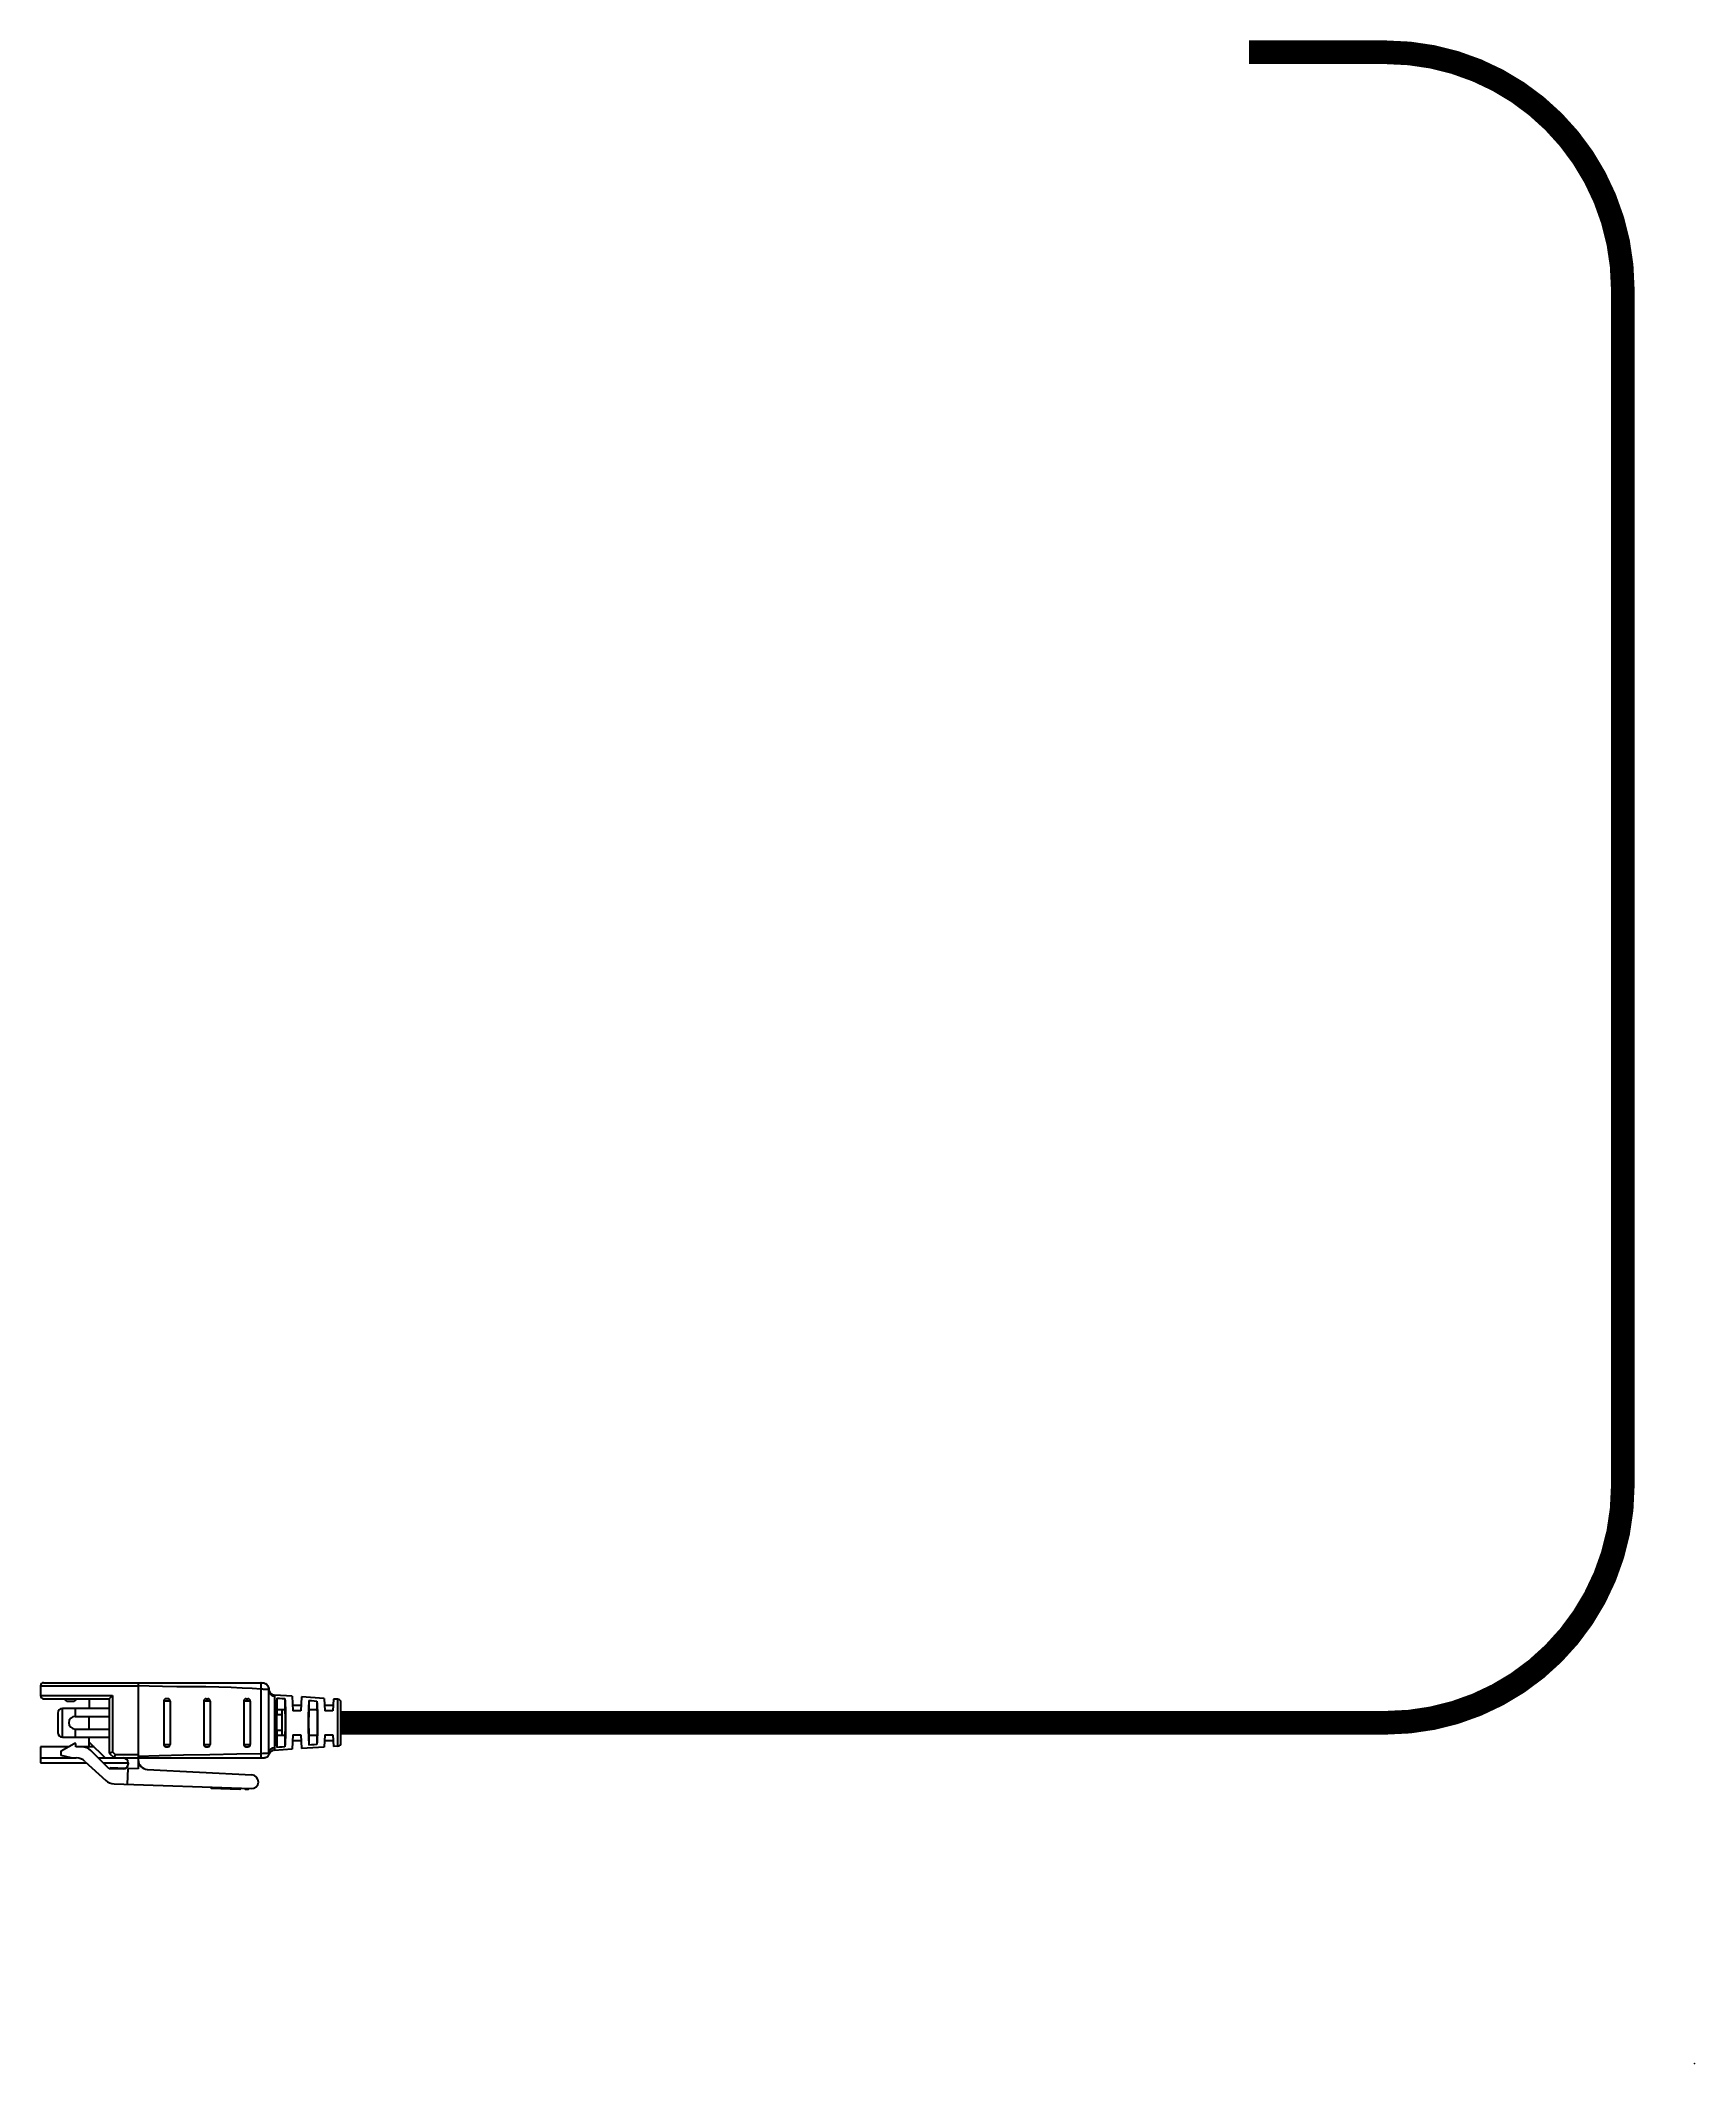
# Model space of a CAD drawing. Header units: inches. Extents: x -16463208 to 33, y 0 to 20132553.
import ezdxf
from ezdxf.enums import TextEntityAlignment as Align

# ---------------------------------------------------------------- set-up
doc = ezdxf.new("R2010")
doc.units = ezdxf.units.IN
doc.header["$MEASUREMENT"] = 0
doc.layers.add('el', color=3, linetype='Continuous', lineweight=30)
for name, color, linetype in [('LAYER_1', 160, 'Continuous'), ('SYMS', 7, 'Continuous'), ('TITLE', 7, 'Continuous'), ('WIREREF_DEST', 52, 'Continuous'), ('WIRES', 7, 'Continuous'), ('XREF', 7, 'Continuous')]:
    doc.layers.add(name, color=color, linetype=linetype)
doc.styles.add('ITALIC', font='ITALIC')
doc.styles.add('SIMPLEX', font='SIMPLEX')
doc.styles.add('WD', font='romans.shx')

# ---------------------------------------------------------------- blocks, each defined once
blk = doc.blocks.new('AI9-BLK2')
at = {"layer": 'LAYER_1', "color": 7}
blk.add_circle((0, 0), 2.03, dxfattribs=at)
blk.add_open_spline([(2, 0), (2, -1), (1, -2), (0, -2), (-1, -2), (-2, -1), (-2, 0), (-2, 1), (-1, 2), (0, 2), (1, 2), (2, 1), (2, 0)], degree=3, knots=[0, 0, 0, 0, 1, 1, 1, 2, 2, 2, 3, 3, 3, 4, 4, 4, 4], dxfattribs=at)
blk = doc.blocks.new('AI9-BLK1')
at = {"layer": 'LAYER_1', "color": 7}
for points, knots in [([(1, -1), (1, -1), (0, 0), (0, 0), (0, 0), (0, 0), (0, 0), (0, 0), (0, 0), (0, 0), (0, 1), (0, 1), (0, 1), (0, 1), (-1, 1), (-1, 1), (-1, 1), (-1, -1), (-1, -1), (-1, -1), (-1, -1), (-1, -1), (-1, -1), (-1, 0), (-1, 0), (0, 0), (0, 0), (0, 0), (0, 0), (0, -1), (0, -1), (0, -1), (1, -1), (1, -1)], [0, 0, 0, 0, 1, 1, 1, 2, 2, 2, 3, 3, 3, 4, 4, 4, 5, 5, 5, 6, 6, 6, 7, 7, 7, 8, 8, 8, 9, 9, 9, 10, 10, 10, 11, 11, 11, 11]), ([(0, 0), (0, 0), (0, 0), (0, 0), (0, 0), (-1, 0), (-1, 0), (-1, 0), (-1, 1), (-1, 1), (-1, 1), (0, 1), (0, 1), (0, 1), (0, 1), (0, 0)], [0, 0, 0, 0, 1, 1, 1, 2, 2, 2, 3, 3, 3, 4, 4, 4, 5, 5, 5, 5])]:
    blk.add_open_spline(points, degree=3, knots=knots, dxfattribs=at)
blk = doc.blocks.new('LOGO')
for points, knots in [([(35, 4), (35, 4), (22, 38), (22, 38), (22, 38), (16, 38), (16, 38), (16, 38), (3, 4), (3, 4), (2, 4), (1, 4), (0, 4), (0, 4), (0, 0), (0, 0), (0, 0), (14, 0), (14, 0), (14, 0), (14, 4), (14, 4), (12, 4), (11, 4), (9, 4), (9, 4), (11, 9), (11, 9), (11, 9), (27, 9), (27, 9), (27, 9), (28, 4), (28, 4), (27, 4), (26, 4), (25, 4), (25, 4), (25, 0), (25, 0), (25, 0), (39, 0), (39, 0), (39, 0), (39, 4), (39, 4), (38, 4), (36, 4), (35, 4)], [0, 0, 0, 0, 1, 1, 1, 2, 2, 2, 3, 3, 3, 4, 4, 4, 5, 5, 5, 6, 6, 6, 7, 7, 7, 8, 8, 8, 9, 9, 9, 10, 10, 10, 11, 11, 11, 12, 12, 12, 13, 13, 13, 14, 14, 14, 15, 15, 15, 16, 16, 16, 16]), ([(13, 14), (13, 14), (17, 24), (17, 24), (18, 27), (18, 29), (19, 31), (19, 31), (19, 31), (19, 31), (20, 29), (20, 28), (21, 24), (21, 24), (25, 14), (25, 14), (25, 14), (13, 14), (13, 14)], [0, 0, 0, 0, 1, 1, 1, 2, 2, 2, 3, 3, 3, 4, 4, 4, 5, 5, 5, 6, 6, 6, 6]), ([(60, 0), (59, 1), (59, 3), (59, 4), (58, 2), (55, -1), (50, -1), (44, -1), (42, 3), (42, 8), (42, 8), (42, 23), (42, 23), (41, 23), (39, 23), (37, 24), (37, 24), (37, 27), (37, 27), (40, 28), (44, 28), (48, 28), (48, 28), (48, 9), (48, 9), (48, 6), (49, 4), (52, 4), (56, 4), (58, 8), (59, 9), (59, 9), (59, 23), (59, 23), (58, 23), (56, 23), (55, 24), (55, 24), (55, 27), (55, 27), (58, 28), (62, 28), (65, 28), (65, 28), (65, 5), (65, 5), (66, 4), (68, 4), (70, 4), (70, 4), (70, 0), (70, 0), (67, 0), (63, 0), (60, 0)], [0, 0, 0, 0, 1, 1, 1, 2, 2, 2, 3, 3, 3, 4, 4, 4, 5, 5, 5, 6, 6, 6, 7, 7, 7, 8, 8, 8, 9, 9, 9, 10, 10, 10, 11, 11, 11, 12, 12, 12, 13, 13, 13, 14, 14, 14, 15, 15, 15, 16, 16, 16, 17, 17, 17, 18, 18, 18, 18]), ([(71, 23), (71, 23), (71, 28), (71, 28), (71, 28), (75, 28), (75, 28), (75, 28), (75, 34), (75, 34), (75, 34), (81, 36), (81, 36), (81, 36), (81, 28), (81, 28), (81, 28), (88, 28), (88, 28), (88, 28), (88, 23), (88, 23), (88, 23), (81, 23), (81, 23), (81, 23), (81, 8), (81, 8), (81, 6), (82, 4), (84, 4), (86, 4), (87, 5), (88, 5), (88, 5), (90, 1), (90, 1), (89, 0), (86, -1), (83, -1), (78, -1), (75, 2), (75, 7), (75, 7), (75, 23), (75, 23), (75, 23), (71, 23), (71, 23)], [0, 0, 0, 0, 1, 1, 1, 2, 2, 2, 3, 3, 3, 4, 4, 4, 5, 5, 5, 6, 6, 6, 7, 7, 7, 8, 8, 8, 9, 9, 9, 10, 10, 10, 11, 11, 11, 12, 12, 12, 13, 13, 13, 14, 14, 14, 15, 15, 15, 16, 16, 16, 16]), ([(105, -1), (95, -1), (91, 7), (91, 14), (91, 21), (95, 28), (105, 28), (114, 28), (118, 21), (118, 14), (118, 7), (114, -1), (105, -1)], [0, 0, 0, 0, 1, 1, 1, 2, 2, 2, 3, 3, 3, 4, 4, 4, 4]), ([(105, 24), (100, 24), (98, 19), (98, 14), (98, 8), (100, 4), (105, 4), (110, 4), (112, 8), (112, 14), (112, 19), (109, 24), (105, 24)], [0, 0, 0, 0, 1, 1, 1, 2, 2, 2, 3, 3, 3, 4, 4, 4, 4]), ([(147, 5), (147, 5), (147, 6), (147, 7), (147, 7), (147, 41), (147, 41), (143, 41), (139, 41), (136, 41), (136, 41), (136, 37), (136, 37), (138, 37), (140, 37), (141, 36), (141, 36), (141, 36), (141, 36), (141, 36), (141, 26), (141, 26), (140, 27), (138, 28), (134, 28), (127, 28), (122, 23), (122, 14), (122, 5), (127, -1), (133, -1), (137, -1), (140, 1), (141, 3), (141, 2), (142, 1), (142, 0), (145, 0), (149, 0), (152, 0), (152, 0), (152, 4), (152, 4), (150, 4), (148, 4), (147, 5)], [0, 0, 0, 0, 1, 1, 1, 2, 2, 2, 3, 3, 3, 4, 4, 4, 5, 5, 5, 6, 6, 6, 7, 7, 7, 8, 8, 8, 9, 9, 9, 10, 10, 10, 11, 11, 11, 12, 12, 12, 13, 13, 13, 14, 14, 14, 15, 15, 15, 15]), ([(141, 8), (140, 7), (138, 4), (135, 4), (130, 4), (128, 8), (128, 14), (128, 20), (131, 23), (135, 23), (138, 23), (140, 22), (141, 21), (141, 21), (141, 8), (141, 8)], [0, 0, 0, 0, 1, 1, 1, 2, 2, 2, 3, 3, 3, 4, 4, 4, 5, 5, 5, 5]), ([(168, 4), (171, 4), (174, 5), (175, 6), (175, 6), (177, 2), (177, 2), (176, 1), (173, -1), (167, -1), (158, -1), (153, 5), (153, 14), (153, 22), (159, 28), (166, 28), (175, 28), (179, 22), (178, 13), (178, 13), (160, 13), (160, 13), (160, 8), (162, 4), (168, 4)], [0, 0, 0, 0, 1, 1, 1, 2, 2, 2, 3, 3, 3, 4, 4, 4, 5, 5, 5, 6, 6, 6, 7, 7, 7, 8, 8, 8, 8]), ([(172, 17), (172, 21), (170, 24), (166, 24), (163, 24), (161, 21), (160, 17), (160, 17), (172, 17), (172, 17)], [0, 0, 0, 0, 1, 1, 1, 2, 2, 2, 3, 3, 3, 3]), ([(193, 16), (190, 18), (188, 18), (188, 21), (188, 23), (190, 24), (193, 24), (194, 24), (196, 23), (197, 23), (197, 22), (197, 20), (197, 20), (197, 20), (201, 20), (201, 20), (201, 20), (201, 26), (201, 26), (200, 27), (197, 28), (192, 28), (186, 28), (182, 25), (182, 20), (182, 16), (185, 13), (189, 12), (193, 10), (197, 9), (197, 7), (197, 5), (195, 4), (191, 4), (190, 4), (188, 4), (187, 5), (187, 6), (187, 8), (186, 8), (186, 8), (182, 8), (182, 8), (182, 8), (182, 2), (182, 2), (182, 2), (182, 2), (182, 2), (184, 0), (187, -1), (192, -1), (198, -1), (202, 3), (202, 8), (202, 13), (198, 15), (193, 16)], [0, 0, 0, 0, 1, 1, 1, 2, 2, 2, 3, 3, 3, 4, 4, 4, 5, 5, 5, 6, 6, 6, 7, 7, 7, 8, 8, 8, 9, 9, 9, 10, 10, 10, 11, 11, 11, 12, 12, 12, 13, 13, 13, 14, 14, 14, 15, 15, 15, 16, 16, 16, 17, 17, 17, 18, 18, 18, 19, 19, 19, 19]), ([(229, 5), (229, 5), (222, 15), (222, 15), (222, 15), (228, 23), (228, 23), (229, 23), (231, 23), (232, 24), (232, 24), (232, 28), (232, 28), (232, 28), (225, 28), (225, 28), (225, 28), (215, 16), (215, 16), (215, 16), (215, 41), (215, 41), (212, 41), (208, 41), (205, 41), (205, 41), (205, 37), (205, 37), (207, 37), (208, 37), (209, 36), (209, 36), (209, 5), (209, 5), (208, 4), (206, 4), (205, 4), (205, 4), (205, 0), (205, 0), (205, 0), (215, 0), (215, 0), (215, 0), (215, 14), (215, 14), (215, 14), (226, 0), (226, 0), (226, 0), (234, 0), (234, 0), (234, 0), (234, 4), (234, 4), (232, 4), (231, 4), (229, 5)], [0, 0, 0, 0, 1, 1, 1, 2, 2, 2, 3, 3, 3, 4, 4, 4, 5, 5, 5, 6, 6, 6, 7, 7, 7, 8, 8, 8, 9, 9, 9, 10, 10, 10, 11, 11, 11, 12, 12, 12, 13, 13, 13, 14, 14, 14, 15, 15, 15, 16, 16, 16, 17, 17, 17, 18, 18, 18, 19, 19, 19, 19])]:
    blk.add_open_spline(points, degree=3, knots=knots)
for name in ['AI9-BLK2', 'AI9-BLK1']:
    blk.add_blockref(name, (238, 26))
blk = doc.blocks.new('NO_NUM_acade_title')
at = {"layer": 'TITLE'}
for p, q in [((31, 22), (31, 21)), ((31, 6), (31, 4)), ((31, 6), (33, 6)), ((31, 5), (33, 5)), ((31, 5), (33, 5)), ((31, 5), (33, 5)), ((31, 5), (33, 5)), ((31, 5), (33, 5)), ((31, 4), (33, 4)), ((31, 4), (33, 4)), ((31, 0), (31, 2)), ((31, 2), (33, 2)), ((31, 2), (33, 2)), ((31, 2), (33, 2)), ((31, 1), (33, 1)), ((31, 1), (33, 1)), ((32, 6), (32, 4)), ((32, 1), (32, 2)), ((33, 6), (33, 4))]:
    blk.add_line(p, q, dxfattribs=at)
at = {"layer": 'TITLE', "const_width": 0.0312}
blk.add_lwpolyline([(31, 0), (31, 22), (30, 22), (0, 22), (0, 22), (0, 0), (0, 0), (30, 0)], close=True, dxfattribs=at)
for points in [[(31, 22, 0.414213562), (31, 22, 0.414213562)], [(31, 21, 0.414213562), (31, 20, 0.414213562)], [(31, 21, 0.414213562), (31, 21, 0.414213562)], [(31, 12, 0.414213562), (31, 12, 0.414213562)], [(31, 12, 0.414213562), (31, 12, 0.414213562)], [(31, 6, 0.414213562), (31, 5, 0.414213562)], [(31, 6, 0.414213562), (31, 6, 0.414213562)], [(31, 0, 0.414213562), (31, 0, 0.414213562)], [(33, 22, 0.414213562), (33, 22, 0.414213562)], [(33, 20, 0.414213562), (33, 21, 0.414213562)], [(33, 21, 0.414213562), (33, 21, 0.414213562)], [(33, 12, 0.414213562), (33, 12, 0.414213562)], [(33, 12, 0.414213562), (33, 12, 0.414213562)], [(33, 5, 0.414213562), (33, 6, 0.414213562)], [(33, 6, 0.414213562), (33, 6, 0.414213562)], [(33, 0, 0.414213562), (33, 0, 0.414213562)]]:
    blk.add_lwpolyline(points, format="xyb", dxfattribs=at)
for points in [[(31, 22), (31, 21)], [(33, 22), (31, 22)], [(33, 21), (31, 21)], [(33, 21), (31, 21)], [(31, 20), (31, 12)], [(31, 12), (33, 12)], [(31, 12), (33, 12)], [(31, 6), (33, 6)], [(31, 6), (33, 6)], [(31, 5), (31, 0)], [(31, 0), (33, 0)], [(33, 22), (33, 21)], [(33, 20), (33, 12)], [(33, 5), (33, 0)]]:
    blk.add_lwpolyline(points, dxfattribs=at)
at = {"layer": 'TITLE', "color": 7, "const_width": 0.0312}
for points in [[(31, 12), (31, 6)], [(33, 12), (33, 6)]]:
    blk.add_lwpolyline(points, dxfattribs=at)
at = {"xscale": 0.02250000000000085, "yscale": 0.02250000000000085, "zscale": 0.02250000000000085, "rotation": 90}
blk.add_blockref('LOGO', (33, 6), dxfattribs=at)
at = {"layer": 'TITLE', "color": 1}
for s, height, style, p in [('NO.', 0.0625, 'SIMPLEX', (31, 4)), ('DATE', 0.0625, 'SIMPLEX', (32, 4)), ('REVISION', 0.0625, 'SIMPLEX', (32, 4)), ('OF', 0.188, 'ITALIC', (32, 0)), ('BY', 0.0625, 'SIMPLEX', (33, 4))]:
    blk.add_text(s, height=height, dxfattribs=dict(at, style=style)).set_placement(p, align=Align.MIDDLE)
at = {"layer": 'TITLE', "color": 1, "style": 'SIMPLEX'}
for s, p in [('DWG TITLE', (31, 4)), ('ENGINEER', (31, 2)), ('JOB NO', (31, 2)), ('SCALE', (31, 2)), ('DWG NO', (31, 1)), ('SHEET NO', (31, 1)), ('CHECKED BY', (32, 2)), ('DRAWN BY', (32, 2)), ('DATE', (32, 2))]:
    blk.add_text(s, height=0.0625, dxfattribs=at).set_placement(p)
blk.add_text('CAD DWG FILE', height=0.0625, rotation=90, dxfattribs=at).set_placement((31, 1))
at = {"layer": 'TITLE', "color": 1}
for tag, p, height, style in [('JOB#', (31, 2), 0.0938, 'SIMPLEX'), ('ENGINEER', (31, 2), 0.0938, 'ITALIC'), ('SCALE', (31, 1), 0.0938, 'SIMPLEX'), ('DRAWNBY', (32, 2), 0.0938, 'ITALIC'), ('CHKDBY', (32, 2), 0.0938, 'ITALIC'), ('DATE', (32, 1), 0.0938, 'SIMPLEX'), ('SHTS', (33, 0), 0.2, 'ITALIC')]:
    blk.add_attdef(tag, p, '', height=height, dxfattribs=dict(at, style=style))
at = {"layer": 'TITLE', "color": 1, "style": 'SIMPLEX'}
blk.add_attdef('CAD#', (31, 2), '', height=0.0938, rotation=90, dxfattribs=at)
at = {"layer": 'TITLE', "color": 7, "flags": 9}
blk.add_attdef('WD_TB', (31, 0), '', height=0.125, dxfattribs=at)
at = {"layer": 'TITLE', "color": 1, "style": 'ITALIC'}
blk.add_attdef('SH#', text='', height=0.2, dxfattribs=at).set_placement((32, 0), align=Align.RIGHT)
for tag, height, p in [('TITLE#1', 0.125, (32, 3)), ('TITLE#4', 0.125, (32, 3)), ('TITLE#3', 0.125, (32, 3)), ('TITLE#2', 0.125, (32, 3)), ('DWG#', 0.2, (32, 1))]:
    blk.add_attdef(tag, text='', height=height, dxfattribs=at).set_placement(p, align=Align.CENTER)
blk = doc.blocks.new('WD_MLRH')
at = {"style": 'WD'}
blk.add_attdef('RUNGFIRST', text='', height=0.125, dxfattribs=at).set_placement((0, 0), align=Align.MIDDLE_RIGHT)
at = {"style": 'WD', "flags": 1}
for tag in ['RUNGHORV', 'PH3SPACE', 'WIRE-START', 'WIRE-GSUF', 'WIREFMT', 'WIREMODE', 'RUNGCNT', 'RUNGDIST', 'RUNGINC']:
    blk.add_attdef(tag, text='', height=0.025, dxfattribs=at).set_placement((0, 0), align=Align.RIGHT)
blk = doc.blocks.new('HA1D2')
blk.add_lwpolyline([(0, 0), (0, 0), (0, 0), (0, 0), (0, 0)])
at = {"style": 'WD', "flags": 1}
for tag in ['X8TERM01', 'SIGCODE']:
    blk.add_attdef(tag, (0, 0), '', height=0.01, dxfattribs=at)
at = {"style": 'WD', "width": 0.8, "flags": 8}
blk.add_attdef('WIRENO', text='', height=0.125, dxfattribs=at).set_placement((0, 0), align=Align.CENTER)
at = {"style": 'WD', "width": 0.7}
for tag in ['XREF', 'DESC1']:
    blk.add_attdef(tag, (0, 0), '', height=0.125, dxfattribs=at)

msp = doc.modelspace()

# ---------------------------------------------------------------- linework, layer by layer
at = {"const_width": 235481}
msp.add_lwpolyline([(-4434534, 20014812), (-3069061, 20014812, -0.414213562), (-714249, 17659999), (-714249, 5746103, -0.414213562), (-3069061, 3391290), (-13472635, 3391290)], format="xyb", dxfattribs=at)
at = {"layer": 'el', "linetype": 'Continuous'}
for p, q in [((-16463208, 3757938), (-15490794, 3757938)), ((-16463208, 3757938), (-16463208, 3662291)), ((-16463208, 3662291), (-15745853, 3662291)), ((-16431325, 3789821), (-14257353, 3789821)), ((-16431325, 3630409), (-15777736, 3630409)), ((-16216119, 3630409), (-16216119, 3622438)), ((-16112501, 3622438), (-16112501, 3630409)), ((-15977001, 3630409), (-15977001, 3534761)), ((-15777736, 3630409), (-15745853, 3662291)), ((-15777736, 3630409), (-15777736, 3088407)), ((-15745853, 3662291), (-15745853, 3101613)), ((-15490794, 3789821), (-15490794, 2932183)), ((-15196058, 3630409), (-15211990, 3630409)), ((-14813705, 3630409), (-14797770, 3630409)), ((-14415417, 3630409), (-14399483, 3630409)), ((-14266915, 3083552), (-14266915, 3724153)), ((-14254762, 3723967), (-14266915, 3724153)), ((-14257353, 3789821), (-14241815, 3788003)), ((-14242960, 3723783), (-14254762, 3723967)), ((-14241814, 3788003), (-14227077, 3782630)), ((-14240257, 3787435), (-14227076, 3782629)), ((-14224161, 3780706), (-14213972, 3773984)), ((-14210609, 3770403), (-14203215, 3762529)), ((-14193457, 3742286), (-14190958, 3733800)), ((-14189990, 3722416), (-14189990, 3722501)), ((-14189990, 3084846), (-14189990, 3722416)), ((-14189858, 3722444), (-14187068, 3709283)), ((-14189856, 3722445), (-14187016, 3709133)), ((-14187068, 3709283), (-14180163, 3695131)), ((-14187016, 3709133), (-14180084, 3695008)), ((-14180163, 3695131), (-14169977, 3683079)), ((-14180084, 3695008), (-14169894, 3683003)), ((-14169977, 3683079), (-14157130, 3673891)), ((-14169894, 3683003), (-14157069, 3673859)), ((-14157130, 3673891), (-14142422, 3668144)), ((-14142422, 3668144), (-14130988, 3666328)), ((-13958417, 3654823), (-14130988, 3666328)), ((-14130467, 3145437), (-14130467, 3656137)), ((-14110284, 3637449), (-14110284, 3519565)), ((-14030578, 3631528), (-14030578, 3519565)), ((-13958417, 3654823), (-13950872, 3510849)), ((-13863951, 3648526), (-13871166, 3510849)), ((-13638475, 3633494), (-13863951, 3648526)), ((-13638475, 3633494), (-13632048, 3510849)), ((-13546236, 3627345), (-13552342, 3510849)), ((-13502397, 3624422), (-13546236, 3627345)), ((-13502397, 3158158), (-13502397, 3624422)), ((-16291840, 3486938), (-16291840, 3295643)), ((-15777736, 3534761), (-16244016, 3534761)), ((-16244016, 3247819), (-16244016, 3534761)), ((-16200178, 3606497), (-16128442, 3606497)), ((-16117284, 3455055), (-15777736, 3455055)), ((-16116486, 3534761), (-16116486, 3455055)), ((-15977001, 3327525), (-15977001, 3455055)), ((-15172144, 3606497), (-15235890, 3606497)), ((-15235890, 3606497), (-15235890, 3176084)), ((-15172144, 3606497), (-15172144, 3176084)), ((-14773856, 3606497), (-14837602, 3606497)), ((-14837602, 3606497), (-14837602, 3176084)), ((-14773856, 3606497), (-14773856, 3176084)), ((-14375569, 3606497), (-14439314, 3606497)), ((-14439314, 3606497), (-14439314, 3176084)), ((-14375569, 3606497), (-14375569, 3176084)), ((-14056084, 3468990), (-14112217, 3468990)), ((-14030578, 3519565), (-14110284, 3519565)), ((-14056084, 3263015), (-14056084, 3519565)), ((-13953796, 3566644), (-13868242, 3566644)), ((-13871166, 3510849), (-13950872, 3510849)), ((-13791460, 3613580), (-13791460, 3519565)), ((-13711754, 3519565), (-13791460, 3519565)), ((-13711754, 3607527), (-13711754, 3519565)), ((-13634972, 3566644), (-13549418, 3566644)), ((-13552342, 3510849), (-13632048, 3510849)), ((-13472635, 3189970), (-13472635, 3592610)), ((-16244016, 3247819), (-15777736, 3247819)), ((-16117284, 3327525), (-15777736, 3327525)), ((-16116486, 3327525), (-16116486, 3247819)), ((-15977001, 3152172), (-15977001, 3247819)), ((-14056084, 3313590), (-14112217, 3313590)), ((-14030578, 3263015), (-14110284, 3263015)), ((-14110284, 3263015), (-14110284, 3145132)), ((-14030578, 3263015), (-14030578, 3151053)), ((-13950872, 3271731), (-13958417, 3127757)), ((-13950872, 3271731), (-13871166, 3271731)), ((-13871166, 3271731), (-13863951, 3134055)), ((-13791460, 3263015), (-13791460, 3169001)), ((-13711754, 3263015), (-13791460, 3263015)), ((-13711754, 3263015), (-13711754, 3175053)), ((-13632048, 3271731), (-13638475, 3149087)), ((-13632048, 3271731), (-13552342, 3271731)), ((-13552342, 3271731), (-13546236, 3155236)), ((-16183664, 3152172), (-16463208, 3152172)), ((-16463208, 3152172), (-16463208, 2992760)), ((-16463208, 3040583), (-16106259, 3040583)), ((-16255972, 3110425), (-16128442, 3184054)), ((-16255972, 3067066), (-16255972, 3110425)), ((-16157137, 3040583), (-16255972, 3067066)), ((-16112501, 3184054), (-16128442, 3184054)), ((-16112501, 3152172), (-16112501, 3184054)), ((-15929847, 3152172), (-16112501, 3152172)), ((-15977001, 3199044), (-15817589, 3040583)), ((-15777736, 2932183), (-15961739, 3115089)), ((-15886787, 3040583), (-14234341, 3040583)), ((-15777736, 3088407), (-15745853, 3101613)), ((-15777736, 3088407), (-15729912, 3040583)), ((-15745853, 3101613), (-15716706, 3072466)), ((-15729912, 3040583), (-15716706, 3072466)), ((-15490794, 3072466), (-15716706, 3072466)), ((-15235890, 3176084), (-15172144, 3176084)), ((-15211990, 3152172), (-15196058, 3152172)), ((-14837602, 3176084), (-14773856, 3176084)), ((-14813702, 3152172), (-14797770, 3152172)), ((-14439314, 3176084), (-14375569, 3176084)), ((-14415414, 3152172), (-14399482, 3152172)), ((-14248799, 3083773), (-14266915, 3083552)), ((-14222127, 3042299), (-14234341, 3040583)), ((-14210847, 3047318), (-14222127, 3042299)), ((-14201384, 3055258), (-14210847, 3047318)), ((-14194475, 3065504), (-14201384, 3055258)), ((-14188040, 3083122), (-14190525, 3078123)), ((-14142223, 3115241), (-14147027, 3114289)), ((-13958417, 3127757), (-14136483, 3115886)), ((-13953796, 3215937), (-13868242, 3215937)), ((-13638475, 3149087), (-13863951, 3134055)), ((-13634972, 3215937), (-13549418, 3215937)), ((-13502397, 3158158), (-13546236, 3155236)), ((-16463208, 2992760), (-16004457, 2992760)), ((-16020154, 3007128), (-15812411, 2816983)), ((-15838676, 2992760), (-15589629, 2992760)), ((-15637453, 2932183), (-15777736, 2932183)), ((-15769270, 2946778), (-15770035, 2932183)), ((-15769270, 2946778), (-15613500, 2938614)), ((-15597659, 2778957), (-15589358, 2937349)), ((-15589629, 2992760), (-15589629, 2980007)), ((-15490794, 2932183), (-15589358, 2937349)), ((-15400152, 2927433), (-14359097, 2872873)), ((-15730757, 2783605), (-14365077, 2735915)), ((-14770174, 2749104), (-14770141, 2750060)), ((-14770174, 2749104), (-14470259, 2738631)), ((-14767480, 2749010), (-14767446, 2749966)), ((-14763409, 2741849), (-14765051, 2742448)), ((-14763409, 2741849), (-14477513, 2731866)), ((-14658424, 2745202), (-14658390, 2746157)), ((-14647098, 2744806), (-14647065, 2745762)), ((-14589745, 2742803), (-14589711, 2743759)), ((-14582980, 2735549), (-14582702, 2743514)), ((-14557171, 2734647), (-14556893, 2742613)), ((-14549916, 2741412), (-14549883, 2742368)), ((-14510087, 2740022), (-14510054, 2740977)), ((-14503322, 2732767), (-14503044, 2740733)), ((-14477513, 2731866), (-14477235, 2739831)), ((-14470259, 2738631), (-14470225, 2739587)), ((-14430430, 2737240), (-14430396, 2738196)), ((-14430430, 2737240), (-14390601, 2735849)), ((-14423665, 2729985), (-14423387, 2737951)), ((-14423665, 2729985), (-14397856, 2729084)), ((-14397856, 2729084), (-14397578, 2737050)), ((-14390601, 2735849), (-14390568, 2736805)), ((9, 17), (9, 17)), ((9, 17), (9, 17)), ((9, 17), (9, 17)), ((9, 17), (9, 17)), ((9, 17), (9, 17)), ((9, 17), (9, 17)), ((9, 17), (9, 17)), ((10, 17), (9, 17)), ((9, 17), (9, 17)), ((9, 17), (9, 17)), ((9, 17), (9, 17)), ((9, 17), (9, 17)), ((9, 17), (9, 17)), ((9, 17), (9, 17)), ((9, 17), (9, 17)), ((9, 17), (9, 17)), ((9, 17), (9, 17)), ((9, 17), (9, 17)), ((9, 17), (9, 17)), ((9, 17), (9, 17)), ((9, 17), (9, 17)), ((9, 17), (9, 17)), ((9, 17), (9, 17)), ((9, 17), (9, 17)), ((9, 17), (9, 17)), ((9, 17), (9, 17)), ((9, 17), (9, 17)), ((9, 17), (9, 17)), ((9, 17), (9, 17)), ((9, 17), (9, 17)), ((9, 17), (9, 17)), ((9, 17), (9, 17)), ((9, 17), (9, 17)), ((9, 17), (9, 17)), ((9, 17), (9, 17)), ((9, 17), (9, 17)), ((9, 17), (9, 17)), ((9, 17), (9, 17)), ((9, 17), (9, 17)), ((9, 17), (9, 17)), ((9, 17), (9, 17)), ((9, 17), (9, 17)), ((9, 17), (9, 17)), ((9, 17), (9, 17)), ((9, 17), (9, 17)), ((9, 17), (9, 17)), ((9, 17), (9, 17)), ((9, 17), (9, 17)), ((9, 17), (9, 17)), ((9, 17), (9, 17)), ((9, 17), (9, 17)), ((9, 17), (9, 17)), ((9, 17), (9, 17)), ((9, 17), (9, 17)), ((9, 17), (9, 17)), ((9, 17), (9, 17)), ((9, 17), (9, 17)), ((9, 17), (9, 17)), ((9, 17), (9, 17)), ((9, 17), (9, 17)), ((9, 17), (9, 17)), ((9, 17), (9, 17)), ((9, 17), (9, 17)), ((9, 17), (9, 17)), ((9, 17), (9, 17)), ((9, 17), (9, 17)), ((9, 17), (9, 17)), ((9, 17), (9, 17)), ((11, 17), (9, 17)), ((9, 17), (9, 17)), ((10, 17), (10, 17)), ((10, 17), (10, 17)), ((10, 17), (10, 17)), ((10, 17), (10, 17)), ((10, 17), (10, 17)), ((10, 17), (10, 17)), ((10, 17), (10, 17)), ((10, 17), (10, 17)), ((10, 17), (10, 17)), ((10, 17), (10, 17)), ((10, 17), (10, 17)), ((10, 17), (10, 17)), ((10, 17), (10, 17)), ((10, 17), (10, 17)), ((10, 17), (10, 17)), ((10, 17), (10, 17)), ((10, 17), (10, 17)), ((11, 17), (10, 17)), ((11, 17), (10, 17)), ((11, 17), (10, 17)), ((10, 17), (11, 17)), ((10, 17), (10, 17)), ((10, 17), (10, 17)), ((10, 17), (10, 17)), ((10, 17), (10, 17)), ((10, 17), (10, 17)), ((11, 17), (10, 17)), ((10, 17), (10, 17)), ((11, 17), (10, 17)), ((10, 17), (10, 17)), ((10, 17), (10, 17)), ((10, 17), (10, 17)), ((10, 17), (10, 17)), ((10, 17), (10, 17)), ((10, 17), (10, 17)), ((10, 17), (10, 17)), ((10, 17), (10, 17)), ((10, 17), (10, 17)), ((11, 17), (10, 17)), ((10, 17), (10, 17)), ((10, 17), (10, 17)), ((10, 17), (10, 17)), ((10, 17), (10, 17)), ((10, 17), (10, 17)), ((10, 17), (10, 17)), ((10, 17), (10, 17)), ((10, 17), (10, 17)), ((10, 17), (10, 17)), ((10, 17), (10, 17)), ((10, 17), (10, 17)), ((10, 17), (10, 17)), ((10, 17), (10, 17)), ((10, 17), (10, 17)), ((10, 17), (10, 17)), ((11, 17), (10, 17)), ((10, 17), (11, 17)), ((10, 17), (10, 17)), ((10, 17), (10, 17)), ((10, 17), (10, 17)), ((10, 17), (10, 17)), ((11, 17), (10, 17)), ((10, 17), (10, 17)), ((10, 17), (10, 17)), ((10, 17), (10, 17)), ((10, 17), (10, 17)), ((10, 17), (10, 17)), ((10, 17), (10, 17)), ((11, 17), (11, 17)), ((11, 17), (11, 17)), ((11, 17), (11, 17)), ((11, 17), (11, 17)), ((11, 17), (11, 17)), ((11, 17), (11, 17)), ((11, 17), (11, 17)), ((11, 17), (11, 17)), ((11, 17), (11, 17)), ((11, 17), (11, 17)), ((11, 17), (11, 17)), ((11, 17), (11, 17)), ((11, 17), (11, 17)), ((11, 17), (11, 17)), ((11, 17), (11, 17)), ((11, 17), (11, 17)), ((11, 17), (11, 17)), ((11, 17), (11, 17)), ((11, 17), (11, 17)), ((11, 17), (11, 17)), ((11, 17), (11, 17))]:
    msp.add_line(p, q, dxfattribs=at)
for points in [[(-14266915, 3724153), (-14355171, 3730981), (-14454649, 3736945), (-14565071, 3741742), (-14686157, 3745235), (-14817629, 3747502), (-14958992, 3748888), (-15105476, 3750008), (-15248662, 3751637), (-15379990, 3754312), (-15490794, 3757935)], [(-15211992, 3630409), (-15216654, 3629949), (-15221137, 3628588), (-15225269, 3626379), (-15228890, 3623405), (-15231862, 3619781), (-15234070, 3615647), (-15235430, 3611162), (-15235890, 3606497)], [(-14813705, 3630409), (-14818367, 3629949), (-14822850, 3628588), (-14826981, 3626379), (-14830603, 3623405), (-14833574, 3619781), (-14835783, 3615647), (-14837143, 3611162), (-14837602, 3606497)], [(-14415417, 3630409), (-14420079, 3629949), (-14424562, 3628588), (-14428694, 3626379), (-14432315, 3623405), (-14435287, 3619781), (-14437495, 3615647), (-14438855, 3611162), (-14439314, 3606497)], [(-14266915, 3724153), (-14265723, 3741118), (-14265154, 3756949), (-14265246, 3770558), (-14265994, 3781007), (-14267345, 3787579), (-14269206, 3789821)], [(-14189990, 3722416), (-14190225, 3722494), (-14190928, 3722574), (-14192096, 3722655), (-14193721, 3722736), (-14195794, 3722819), (-14198302, 3722902), (-14201232, 3722987), (-14204565, 3723072), (-14208282, 3723158), (-14212360, 3723245), (-14216777, 3723333), (-14221506, 3723422), (-14226519, 3723511), (-14231787, 3723601), (-14237278, 3723692), (-14242960, 3723783)], [(-14227076, 3782629), (-14213973, 3773985), (-14203216, 3762530), (-14195400, 3748886)], [(-14195401, 3748888), (-14190958, 3733803), (-14189990, 3722501)], [(-14189990, 3717411), (-14187126, 3699213), (-14178792, 3682651), (-14165735, 3669210), (-14149130, 3660100), (-14130467, 3656137)], [(-14157069, 3673859), (-14142395, 3668137), (-14130988, 3666328)], [(-14130467, 3656137), (-14130627, 3661798), (-14130880, 3665209), (-14130988, 3666328)], [(-14110284, 3637449), (-14112575, 3611093), (-14114569, 3577081), (-14116196, 3536597), (-14117400, 3491062), (-14118139, 3442056), (-14118388, 3391290), (-14118139, 3340524), (-14117400, 3291519), (-14116196, 3245984), (-14114569, 3205499), (-14112575, 3171487), (-14110284, 3145132)], [(-14110284, 3637449), (-14083621, 3635471), (-14057052, 3633497), (-14030578, 3631528)], [(-14030578, 3631528), (-14028376, 3605355), (-14026464, 3571935), (-14024905, 3532400), (-14023753, 3488097), (-14023046, 3440524), (-14022808, 3391290), (-14023046, 3342056), (-14023753, 3294483), (-14024905, 3250180), (-14026464, 3210646), (-14028376, 3177225), (-14030578, 3151053)], [(-14110284, 3519565), (-14111523, 3492510), (-14112446, 3461219), (-14113016, 3427001), (-14113208, 3391290), (-14113016, 3355579), (-14112446, 3321362), (-14111523, 3290071), (-14110284, 3263015)], [(-14030578, 3519565), (-14029340, 3492510), (-14028416, 3461219), (-14027847, 3427001), (-14027654, 3391290), (-14027847, 3355579), (-14028416, 3321362), (-14029340, 3290071), (-14030578, 3263015)], [(-13791460, 3613580), (-13793445, 3588735), (-13795170, 3557409), (-13796565, 3520924), (-13797601, 3479999), (-13798232, 3436455), (-13798446, 3391290), (-13798232, 3346125), (-13797601, 3302582), (-13796565, 3261657), (-13795170, 3225172), (-13793445, 3193846), (-13791460, 3169001)], [(-13791460, 3519565), (-13792698, 3492510), (-13793622, 3461219), (-13794191, 3427001), (-13794384, 3391290), (-13794191, 3355579), (-13793622, 3321362), (-13792698, 3290071), (-13791460, 3263015)], [(-13791460, 3613580), (-13764786, 3611559), (-13738217, 3609541), (-13711754, 3607527)], [(-13711754, 3607527), (-13709695, 3580374), (-13707945, 3546125), (-13706578, 3506260), (-13705633, 3461923), (-13705154, 3415226), (-13705154, 3367355), (-13705633, 3320658), (-13706578, 3276321), (-13707945, 3236456), (-13709695, 3202207), (-13711754, 3175053)], [(-13711754, 3519565), (-13710515, 3492510), (-13709592, 3461219), (-13709022, 3427001), (-13708830, 3391290), (-13709022, 3355579), (-13709592, 3321362), (-13710515, 3290071), (-13711754, 3263015)], [(-14266915, 3083552), (-14509340, 3077943), (-14776441, 3072798), (-15039129, 3067814), (-15280131, 3062452), (-15490794, 3056525)], [(-15235890, 3176084), (-15235430, 3171419), (-15234070, 3166933), (-15231862, 3162799), (-15228890, 3159176), (-15225269, 3156202), (-15221137, 3153992), (-15216654, 3152631), (-15211992, 3152172)], [(-14837602, 3176084), (-14837143, 3171419), (-14835783, 3166933), (-14833574, 3162799), (-14830603, 3159176), (-14826981, 3156202), (-14822850, 3153992), (-14818367, 3152631), (-14813705, 3152172)], [(-14439314, 3176084), (-14438855, 3171419), (-14437495, 3166933), (-14435287, 3162799), (-14432315, 3159176), (-14428694, 3156202), (-14424562, 3153992), (-14420079, 3152631), (-14415417, 3152172)], [(-14268414, 3040583), (-14267774, 3042048), (-14267254, 3046341), (-14266890, 3053170), (-14266706, 3062070), (-14266714, 3072433), (-14266915, 3083552)], [(-14189990, 3084943), (-14190225, 3084881), (-14190928, 3084817), (-14192096, 3084753), (-14193721, 3084687), (-14195794, 3084621), (-14198302, 3084554), (-14201232, 3084486), (-14204565, 3084417), (-14208282, 3084348), (-14212361, 3084278), (-14216777, 3084207), (-14221506, 3084136), (-14226519, 3084064), (-14231787, 3083992), (-14237278, 3083919), (-14248799, 3083773)], [(-14189990, 3084846), (-14190660, 3077260), (-14194475, 3065504)], [(-14189990, 3088557), (-14187126, 3105450), (-14178792, 3120825), (-14165735, 3133301), (-14149130, 3141758), (-14130467, 3145437)], [(-14142152, 3115252), (-14147089, 3114274), (-14154040, 3112185), (-14160565, 3109391), (-14166594, 3105982), (-14172077, 3102052), (-14176975, 3097702), (-14181269, 3093032), (-14184954, 3088141), (-14188040, 3083122)], [(-14147027, 3114289), (-14153953, 3112217), (-14160459, 3109444), (-14166475, 3106058), (-14171949, 3102155), (-14176844, 3097831), (-14181139, 3093188), (-14184829, 3088324), (-14187924, 3083331)], [(-14136483, 3115886), (-14135725, 3117772), (-14133670, 3123756), (-14131456, 3133335), (-14130467, 3145437)], [(-14030578, 3151053), (-14057052, 3149083), (-14083620, 3147109), (-14110284, 3145132)], [(-13711754, 3175053), (-13738217, 3173039), (-13764785, 3171022), (-13791460, 3169001)], [(-14765051, 2742448), (-14766413, 2744053), (-14767260, 2746385), (-14767480, 2749010)], [(-14654353, 2738041), (-14656032, 2738679), (-14657460, 2740398), (-14658218, 2742753), (-14658424, 2745202)], [(9, 17), (9, 17), (9, 17), (9, 17), (9, 17), (9, 17), (9, 17), (9, 17), (9, 17), (9, 17), (9, 17), (9, 17), (9, 17), (9, 17), (9, 17), (9, 17), (9, 17)], [(9, 17), (9, 17), (9, 17)], [(9, 17), (9, 17), (9, 17), (9, 17)], [(9, 17), (9, 17), (9, 17), (9, 17), (9, 17), (9, 17), (9, 17), (9, 17), (9, 17), (9, 17), (9, 17), (9, 17)], [(9, 17), (9, 17), (9, 17), (9, 17), (9, 17), (9, 17), (9, 17), (9, 17), (9, 17)], [(9, 17), (9, 17), (9, 17), (9, 17), (9, 17), (9, 17), (9, 17), (9, 17), (9, 17)], [(9, 17), (9, 17), (9, 17), (9, 17), (9, 17), (9, 17), (9, 17), (9, 17), (9, 17), (9, 17), (9, 17), (9, 17), (9, 17), (9, 17), (9, 17), (9, 17), (9, 17)], [(9, 17), (9, 17), (9, 17), (9, 17), (9, 17), (9, 17), (9, 17), (9, 17), (9, 17), (9, 17)], [(9, 17), (9, 17), (9, 17), (9, 17)], [(9, 17), (9, 17), (9, 17), (9, 17)], [(9, 17), (10, 17), (10, 17), (10, 17), (10, 17), (10, 17)], [(9, 17), (9, 17), (9, 17), (9, 17), (9, 17), (9, 17), (9, 17), (9, 17), (9, 17)], [(9, 17), (9, 17), (9, 17), (9, 17), (9, 17), (9, 17), (9, 17), (9, 17), (9, 17), (9, 17), (9, 17), (9, 17), (9, 17)], [(9, 17), (9, 17), (9, 17), (9, 17), (9, 17)], [(9, 17), (9, 17), (9, 17)], [(9, 17), (9, 17), (9, 17), (9, 17), (9, 17), (9, 17)], [(9, 17), (9, 17), (9, 17), (9, 17), (9, 17), (9, 17), (9, 17), (9, 17), (9, 17), (9, 17), (9, 17), (9, 17), (9, 17)], [(9, 17), (9, 17), (9, 17), (9, 17), (9, 17), (9, 17), (9, 17), (9, 17), (9, 17)], [(9, 17), (9, 17), (9, 17), (9, 17)], [(9, 17), (9, 17), (9, 17), (9, 17), (9, 17), (9, 17), (9, 17), (9, 17), (9, 17)], [(9, 17), (9, 17), (9, 17), (9, 17), (9, 17), (9, 17)], [(9, 17), (9, 17), (9, 17), (9, 17), (9, 17), (9, 17), (9, 17)], [(9, 17), (9, 17), (9, 17), (9, 17), (9, 17), (9, 17), (9, 17)], [(9, 17), (9, 17), (9, 17), (9, 17), (9, 17), (9, 17), (9, 17), (9, 17), (9, 17), (9, 17), (9, 17), (9, 17), (9, 17)], [(9, 17), (9, 17), (9, 17)], [(9, 17), (9, 17), (9, 17), (9, 17)], [(9, 17), (9, 17), (9, 17), (9, 17)], [(9, 17), (10, 17), (10, 17), (10, 17), (10, 17), (10, 17), (10, 17), (10, 17), (10, 17), (10, 17), (10, 17)], [(10, 17), (10, 17), (10, 17), (10, 17), (10, 17), (10, 17), (10, 17), (10, 17), (10, 17)], [(10, 17), (10, 17), (10, 17), (10, 17), (10, 17), (10, 17), (10, 17), (10, 17), (10, 17)], [(10, 17), (10, 17), (10, 17), (10, 17), (10, 17), (10, 17), (10, 17), (10, 17), (10, 17)], [(10, 17), (10, 17), (10, 17), (10, 17), (10, 17), (10, 17), (10, 17), (10, 17), (10, 17)], [(10, 17), (10, 17), (10, 17), (10, 17), (10, 17)], [(10, 17), (10, 17), (10, 17), (10, 17)], [(10, 17), (10, 17), (10, 17), (10, 17), (10, 17), (10, 17), (10, 17), (10, 17), (10, 17)], [(10, 17), (10, 17), (10, 17), (10, 17), (10, 17), (10, 17), (10, 17), (10, 17), (10, 17)]]:
    msp.add_lwpolyline(points, dxfattribs=at)
for centre, radius, start, end in [((-16431325, 3757938), 31882, 90, 180), ((-16431325, 3662291), 31882, 180, 270), ((-15196056, 3606497), 23912, 0, 90), ((-14797768, 3606497), 23912, 0, 90), ((-14399481, 3606497), 23912, 0, 90), ((-13504518, 3592610), 31882, 0, 86.1859252), ((-16244016, 3486938), 47824, 90, 180), ((-16200178, 3622438), 15941, 180, 270), ((-16117284, 3391290), 63765, 90, 270), ((-16128442, 3622438), 15941, 270, 0), ((-16244016, 3295643), 47824, 180, 270), ((-16106259, 2913054), 127530, 47.5326708, 90), ((-16051646, 3024642), 127530, 45.1714762, 90), ((-15637453, 2992760), 47824, 0, 90), ((-15395146, 3022949), 95647, 180, 267), ((-15196056, 3176084), 23912, 270, 0), ((-14797768, 3176084), 23912, 270, 0), ((-14399481, 3176084), 23912, 270, 0), ((-13504518, 3189970), 31882, 273.8140748, 0), ((-15637453, 2980007), 47824, 270, 0), ((-14362685, 2804420), 68547, 268, 87), ((-15726307, 2911057), 127530, 227.5326708, 268), ((-14763164, 2748859), 7014, 178, 268), ((-14654108, 2745051), 7014, 268, 358), ((-14582735, 2742558), 7014, 178, 268), ((-14556926, 2741657), 7014, 268, 358), ((-14503077, 2739777), 7014, 178, 268), ((-14477268, 2738875), 7014, 268, 358), ((-14423420, 2736995), 7014, 178, 268), ((-14397611, 2736094), 7014, 268, 358), ((9, 17), 0.0195, 93.8140748, 180), ((9, 17), 0.0195, 180, 266.1859252), ((10, 17), 0.0419, 88, 267), ((10, 17), 0.0293, 90, 180), ((10, 17), 0.0293, 180, 270), ((10, 17), 0.078, 47.5326707, 88), ((10, 17), 0.0585, 0, 87), ((10, 17), 0.00429, 88, 178), ((10, 17), 0.00429, 358, 88), ((10, 17), 0.00429, 88, 178), ((10, 17), 0.00429, 358, 88), ((10, 17), 0.00429, 358, 88), ((10, 17), 0.00429, 88, 178), ((10, 17), 0.00429, 88, 178), ((10, 17), 0.00429, 358, 88), ((10, 17), 0.0146, 180, 270), ((10, 17), 0.0146, 180, 270), ((10, 17), 0.0146, 180, 270), ((10, 17), 0.0146, 90, 180), ((10, 17), 0.0146, 90, 180), ((10, 17), 0.0146, 90, 180), ((11, 17), 0.078, 227.5326707, 270), ((11, 17), 0.078, 225.1714762, 270), ((11, 17), 0.0195, 270, 0), ((11, 17), 0.00975, 90, 180), ((11, 17), 0.00975, 0, 90), ((11, 17), 0.0195, 0, 90), ((11, 17), 0.0293, 270, 0), ((11, 17), 0.0293, 0, 90), ((11, 17), 0.039, 270, 90)]:
    msp.add_arc(centre, radius, start, end, dxfattribs=at)
at = {"layer": 'WIRES'}
for p, q in [((3, 21), (3, 1)), ((26, 21), (26, 1))]:
    msp.add_line(p, q, dxfattribs=at)

# ---------------------------------------------------------------- block references
ref = msp.add_blockref('NO_NUM_acade_title', (0, 0))
ref.add_attrib('SHTS', '3', (33, 0), dxfattribs={"layer": 'TITLE', "color": 1, "height": 0.2, "style": 'ITALIC'})
ref.add_attrib('CAD#', 'C:\\USERS\\RODNEY.KIRKLIN\\DOCUMENTS\\ACADE 2017\\AEDATA\\PROJ\\ADHESIVE DISPENSE MACHINE\\HMI.DWG', (31, 2), dxfattribs={"layer": 'TITLE', "color": 1, "height": 0.0938, "rotation": 90, "style": 'SIMPLEX'})
msp.add_blockref('WD_MLRH', (3, 20)).add_auto_attribs({'RUNGFIRST': '700'})
at = {"layer": 'SYMS'}
ref = msp.add_blockref('HA1D2', (3, 21), dxfattribs=at)
ref.add_attrib('WIRENO', '???', dxfattribs={"layer": 'WIREREF_DEST', "height": 0.125, "style": 'WD', "width": 0.8, "flags": 8}).set_placement((3, 21), align=Align.CENTER)
ref.add_attrib('XREF', 'from 695', (3, 21), dxfattribs={"layer": 'XREF', "height": 0.125, "style": 'WD', "width": 0.7})

# ---------------------------------------------------------------- texts
at = {"style": 'WD'}
for s, p in [('710', (3, 19)), ('720', (3, 18)), ('730', (3, 17)), ('740', (3, 16)), ('750', (3, 15)), ('760', (3, 14)), ('770', (3, 13)), ('780', (3, 12)), ('790', (3, 11)), ('800', (3, 10)), ('810', (3, 9)), ('820', (3, 8)), ('830', (3, 7)), ('840', (3, 6)), ('850', (3, 5)), ('860', (3, 4)), ('870', (3, 3)), ('880', (3, 2)), ('890', (3, 1))]:
    msp.add_text(s, height=0.125, dxfattribs=at).set_placement(p, align=Align.MIDDLE_RIGHT)

doc.saveas('drawing.dxf')
